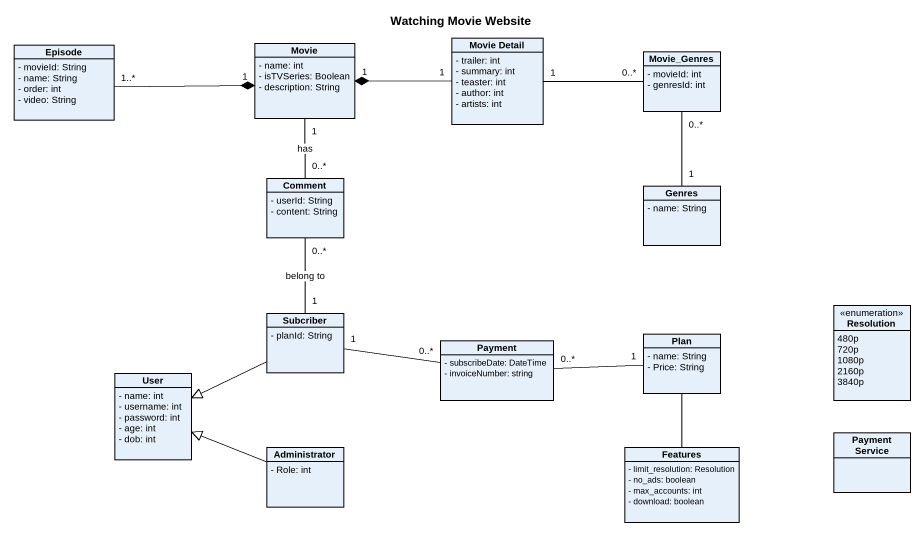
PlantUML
@startuml
title Watching Movie Website
hide circle
hide empty members
skinparam classAttributeIconSize 0
class Episode {
  - movieId: String
  - name: String
  - order: int
  - video: String
}
class Movie {
  - name: int
  - isTVSeries: Boolean
  - description: String
}
class "Movie Detail" as Movie_Detail {
  - trailer: int
  - summary: int
  - teaster: int
  - author: int
  - artists: int
}
class Movie_Genres {
  - movieId: int
  - genresId: int
}
class Comment {
  - userId: String
  - content: String
}
class Genres {
  - name: String
}
class Subcriber {
  - planId: String
}
class Plan {
  - name: String
  - Price: String
}
enum Resolution {
  480p
  720p
  1080p
  2160p
  3840p
}
class User {
  - name: int
  - username: int
  - password: int
  - age: int
  - dob: int
}
class Payment {
  - subscribeDate: DateTime
  - invoiceNumber: string
}
class Administrator {
  - Role: int
}
class Features {
  - limit_resolution: Resolution
  - no_ads: boolean
  - max_accounts: int
  - download: boolean
}
class "Payment Service" as Payment_Service
Episode "1..*" -right-* "1" Movie
Movie "1" -- "0..*" Comment : has
Movie_Detail "1" -left-* "1" Movie
Movie_Genres "0..*" -left- "1" Movie_Detail
Movie_Genres "0..*" -- "1" Genres
Subcriber "1" -up- "0..*" Comment : belong to
Subcriber -left-|> User
Subcriber "1" -right- "0..*" Payment
Plan -- Features
Payment "0..*" -right- "1" Plan
Administrator -left-|> User
@enduml
